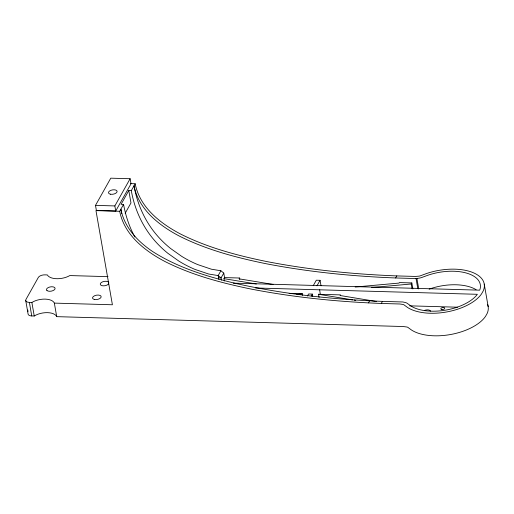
<?xml version="1.0" encoding="UTF-8"?>
<svg xmlns="http://www.w3.org/2000/svg" width="514" height="514" viewBox="0 0 514 514"><rect width="100%" height="100%" fill="white"/><g stroke="black" fill="none" stroke-linecap="round" stroke-linejoin="round"><path stroke-width="0.77" d="M95.495 205.375L110.773 178.172L130.126 178.724L131.012 183.8L115.734 210.997L96.381 210.451L95.495 205.375L114.847 205.928L130.126 178.724M130.421 183.607L135.163 183.742L131.295 190.63L128.802 190.559L121.066 204.328L123.559 204.399C125.66 215.732 129.239 226.841 134.841 236.948M135.163 183.742C139.834 207.431 160.252 223.365 180.51 234.011C207.714 247.697 237.372 255.561 267.087 261.626C309.987 269.914 353.587 274.264 397.226 275.928L415.37 276.436L419.006 276.153A6.9 3.45 -9.9 0 0 420.176 275.877L426.485 273.551A42.296 21.151 -9.9 0 1 469.667 271.405A42.296 21.151 -9.9 0 1 483.237 290.885L481.592 293.809A42.296 21.151 -9.9 0 1 446.917 311.914A42.296 21.151 -9.9 0 1 407.467 307.411L403.927 304.808A6.9 3.45 -9.9 0 0 403.098 304.474L399.892 303.992L381.754 303.472C338.116 301.814 294.516 297.458 251.616 289.17C221.9 283.105 192.242 275.247 165.039 261.555C144.781 250.916 124.362 234.982 119.691 211.286L123.559 204.399M125.165 213.291L130.967 202.959L128.802 190.559M224.374 281.004L223.963 278.652L224.56 277.592L223.776 273.082L220.885 270.756L218.174 275.575L218.829 279.333M223.776 273.082L221.065 277.901L221.457 280.156M224.56 277.592L239.543 278.016L239.087 278.832L273.095 284.448M307.43 296.045L308.586 293.982L312.332 294.085L312.743 296.437M313.232 285.713L316.322 280.207L320.068 280.31L321.032 285.803M311.176 296.154L312.332 294.085M316.977 285.823L320.068 280.31M320.312 294.561L319.663 289.806M368.448 302.887L369.605 300.818M381.311 303.446L382.474 301.384L402.892 301.975L405.148 302.476A10.865 5.429 -9.9 0 1 406.972 303.151L410.763 305.888A38.325 19.166 -9.9 0 0 476.317 295.627L477.352 294.304L255.58 287.981M220.885 270.756L211.389 269.207L197.665 264.575A91.286 73.194 29.3 0 1 181.635 256.306L170.603 248.5A87.823 70.418 29.3 0 1 154.971 232.919C144.048 219.356 137.026 202.914 134.006 185.811C138.671 209.5 159.096 225.434 179.347 236.074C206.557 249.765 236.209 257.623 265.924 263.695C308.683 271.945 352.129 276.314 395.626 277.965L396.782 275.902M412.029 288.495L411.239 283.985L411.836 282.931L399.352 282.572L399.07 283.073L355.161 287.037M429.139 289.196L430.359 288.739A38.325 19.166 -9.9 0 1 476.112 289.69M395.626 277.965L416.044 278.562L418.781 278.202A10.865 5.429 -9.9 0 0 421.294 277.65L427.995 275.208A38.325 19.166 -9.9 0 1 480.134 288.829L479.671 290.172L233.26 283.143M296.841 294.304L302.412 293.802L302.682 295.37M371.622 287.564L411.239 283.985M119.691 211.286L95.97 210.612L112.405 304.77L54.349 303.112A13.55 6.772 -9.9 0 0 45.181 299.116A13.55 6.772 -9.9 0 0 31.874 302.476L29.382 302.405A5.288 2.641 -9.9 0 1 25.931 299.508L38.312 277.47A5.288 2.641 -9.9 0 1 44.853 274.855L47.346 274.926A13.962 6.984 -9.9 0 0 69.82 275.568L107.998 276.654M218.566 277.83L221.065 277.901L218.174 275.575L208.684 274.026L194.96 269.4A91.286 73.194 29.3 0 1 178.923 261.131L167.898 253.318A87.823 70.418 29.3 0 1 152.266 237.738C141.337 224.181 134.315 207.733 131.295 190.63M289.106 293.423L302.412 293.802M319.059 297.4L318.513 294.265L340.429 294.888L340.075 295.505L376.389 301.506M409.652 305.836L457.421 307.199M25.7 300.362L28.064 313.893A5.288 2.641 -9.9 0 0 31.739 315.937L34.239 316.007A13.55 6.772 -9.9 0 1 47.545 312.647A13.55 6.772 -9.9 0 1 56.713 316.65L403.169 326.525L407.03 327.026A6.9 3.45 -9.9 0 1 407.859 327.36L411.406 329.962A42.296 21.151 -9.9 0 0 450.849 334.466A42.296 21.151 -9.9 0 0 485.531 316.361L487.169 313.437A42.296 21.151 -9.9 0 0 487.6 304.494M382.474 301.384C332.642 299.418 282.784 294.194 234.114 283.073C205.741 276.134 177.304 267.338 152.523 251.468C137.656 241.445 124.388 227.361 120.854 209.224L121.812 213.593M223.963 278.652L256.332 283.991M318.513 294.265L352.61 299.893M354.185 300.15L355.759 300.414M484.239 284.081L488.178 306.64M416.905 278.415L418.743 288.939M416.044 278.562L417.747 288.335M411.836 282.931L412.883 288.945M239.543 278.016L239.813 279.584M114.847 205.928L115.734 210.997M54.349 303.112L56.713 316.65M31.874 302.476L34.239 316.007M29.382 302.405L31.739 315.937M27.769 310.032L28.032 311.535M108.672 283.741A4.363 2.178 -9.9 0 1 103.738 285.829A4.363 2.178 -9.9 0 1 100.294 283.966L100.513 283.375A4.363 2.178 -9.9 0 1 104.888 281.319A4.363 2.178 -9.9 0 1 108.827 282.584M424.429 310.43A4.363 2.178 -9.9 0 1 430.623 311.111M46.973 290.545L46.581 290.057A4.363 2.178 -9.9 0 1 51.702 286.748A4.363 2.178 -9.9 0 1 54.221 289.909A4.363 2.178 -9.9 0 1 46.973 290.545M94.563 299.495A4.363 2.178 -9.9 0 0 101.168 296.854A4.363 2.178 -9.9 0 0 94.846 295.64A4.363 2.178 -9.9 0 0 94.563 299.495M110.51 194.215A4.363 2.178 -9.9 0 0 117.121 191.574A4.363 2.178 -9.9 0 0 110.799 190.36A4.363 2.178 -9.9 0 0 110.51 194.215M441.931 309.544A1.985 0.989 -9.9 0 0 444.738 308.201A1.985 0.989 -9.9 0 0 441.68 307.847A1.985 0.989 -9.9 0 0 441.931 309.544"/></g></svg>
